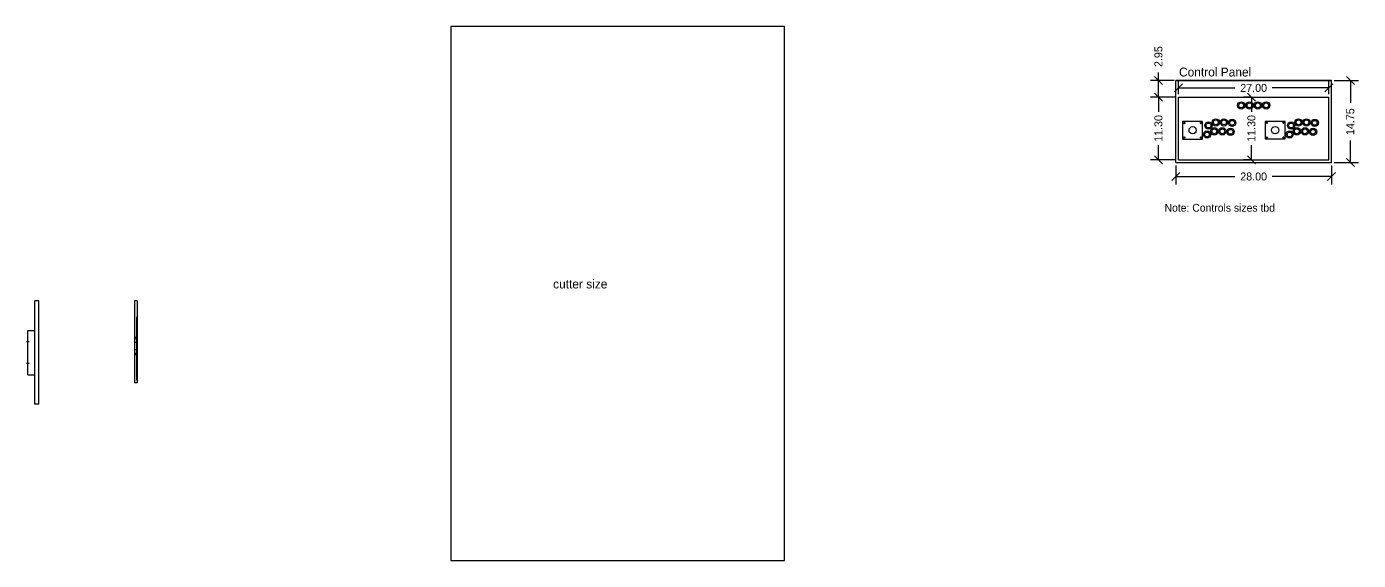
# Model space of a CAD drawing. Header units: inches. Extents: x -453 to 82, y -81 to 189.
# Drawn here: x -452.9 to -213.3, y -66.5 to 29.5 of the extents above; entities that cross this region are included whole.
import ezdxf

# ---------------------------------------------------------------- set-up
doc = ezdxf.new("R2010")
doc.units = ezdxf.units.IN
doc.header["$MEASUREMENT"] = 0
for name, color, linetype in [('Arcade', 3, 'Continuous'), ('Dim', 6, 'Continuous'), ('Hardware', 1, 'Continuous'), ('TV', 4, 'Continuous')]:
    doc.layers.add(name, color=color, linetype=linetype)
doc.dimstyles.get("Standard").update_dxf_attribs({"dimscale": 8, "dimtxt": 0.18, "dimasz": 0.18, "dimexe": 0.18, "dimexo": 0.0625, "dimgap": 0.09, "dimtad": 0, "dimzin": 0, "dimdsep": 46, "dimtxsty": 'Standard', "dimblk": 'OBLIQUE', "dimcen": 0.09, "dimadec": 0, "dimazin": 0, "dimtfac": 1, "dimtofl": 0, "dimtmove": 0, "dimatfit": 3, "dimldrblk": 'OBLIQUE', "dimfxl": 1, "dimfrac": 2, "dimtolj": 1, "dimtzin": 0, "dimarcsym": 0})

# ---------------------------------------------------------------- blocks, each defined once
blk = doc.blocks.new('_Oblique')
at = {"color": 0, "linetype": 'ByBlock', "lineweight": -2}
blk.add_line((-0.5, -0.5), (0.5, 0.5), dxfattribs=at)
blk = doc.blocks.new('*D23')
at = {"layer": 'Defpoints', "color": 0, "transparency": 16777216}
for p in [(-249.25, 16.83), (-245.62, 16.83), (-245.62, 5.53)]:
    blk.add_point(p, dxfattribs=at)
at = {"layer": 'Dim', "color": 0, "lineweight": -2, "transparency": 16777216}
for p, q in [((-246.12, 16.83), (-250.69, 16.83)), ((-249.25, 16.83), (-249.25, 14.18)), ((-249.25, 5.53), (-249.25, 8.18)), ((-246.12, 5.53), (-250.69, 5.53))]:
    blk.add_line(p, q, dxfattribs=at)
at = {"layer": 'Dim', "color": 0, "lineweight": -2, "transparency": 16777216, "xscale": 1.44, "yscale": 1.44, "zscale": 1.44}
for p, rotation in [((-249.25, 16.83), 90), ((-249.25, 5.53), 270)]:
    blk.add_blockref('_Oblique', p, dxfattribs=dict(at, rotation=rotation))
at = {"layer": 'Dim', "color": 0, "transparency": 16777216, "insert": (-249.25, 11.18), "char_height": 1.44, "attachment_point": 5, "rotation": 90}
blk.add_mtext('\\A1;11.30', dxfattribs=at)
blk = doc.blocks.new('*D24')
at = {"layer": 'Defpoints', "color": 0, "transparency": 16777216}
for p in [(-249.25, 19.78), (-245.93, 19.78), (-245.62, 16.83)]:
    blk.add_point(p, dxfattribs=at)
at = {"layer": 'Dim', "color": 0, "lineweight": -2, "transparency": 16777216}
for p, q in [((-246.43, 19.78), (-250.69, 19.78)), ((-249.25, 19.78), (-249.25, 21.22)), ((-249.25, 16.83), (-249.25, 19.78)), ((-246.12, 16.83), (-250.69, 16.83))]:
    blk.add_line(p, q, dxfattribs=at)
at = {"layer": 'Dim', "color": 0, "lineweight": -2, "transparency": 16777216, "xscale": 1.44, "yscale": 1.44, "zscale": 1.44}
for p, rotation in [((-249.25, 19.78), 90), ((-249.25, 16.83), 270)]:
    blk.add_blockref('_Oblique', p, dxfattribs=dict(at, rotation=rotation))
at = {"layer": 'Dim', "color": 0, "transparency": 16777216, "insert": (-249.25, 24.1), "char_height": 1.44, "attachment_point": 5, "rotation": 90}
blk.add_mtext('\\A1;2.95', dxfattribs=at)
blk = doc.blocks.new('*D25')
at = {"layer": 'Defpoints', "color": 0, "transparency": 16777216}
for p in [(-218.12, 19.78), (-214.72, 19.78), (-218.12, 5.03)]:
    blk.add_point(p, dxfattribs=at)
at = {"layer": 'Dim', "color": 0, "lineweight": -2, "transparency": 16777216}
for p, q in [((-217.62, 19.78), (-213.28, 19.78)), ((-214.72, 19.78), (-214.72, 15.76)), ((-214.72, 5.03), (-214.72, 9.04)), ((-217.62, 5.03), (-213.28, 5.03))]:
    blk.add_line(p, q, dxfattribs=at)
at = {"layer": 'Dim', "color": 0, "lineweight": -2, "transparency": 16777216, "xscale": 1.44, "yscale": 1.44, "zscale": 1.44}
for p, rotation in [((-214.72, 19.78), 90), ((-214.72, 5.03), 270)]:
    blk.add_blockref('_Oblique', p, dxfattribs=dict(at, rotation=rotation))
at = {"layer": 'Dim', "color": 0, "transparency": 16777216, "insert": (-214.72, 12.4), "char_height": 1.44, "attachment_point": 5, "rotation": 90}
blk.add_mtext('\\A1;14.75', dxfattribs=at)
blk = doc.blocks.new('BenQSect27')
at = {"layer": 'Hardware'}
for p, q in [((-0.22, 1.97), (0.22, 1.97)), ((-0.22, -1.97), (0.22, -1.97))]:
    blk.add_line(p, q, dxfattribs=at)
at = {"layer": 'TV'}
for p, q in [((-2, 9.29), (-2, -9.29)), ((-2, 9.29), (-1.25, 9.29)), ((-1.25, 9.29), (-1.25, -9.29)), ((0, 4), (-1.25, 4)), ((0, 4), (0, -4)), ((0, -4), (-1.25, -4)), ((-2, -9.29), (-1.25, -9.29))]:
    blk.add_line(p, q, dxfattribs=at)
blk = doc.blocks.new('*D28')
at = {"layer": 'Defpoints', "color": 0, "transparency": 16777216}
for p in [(-246.12, 5.03, 0), (-218.12, 5.03), (-218.12, 2.53)]:
    blk.add_point(p, dxfattribs=at)
at = {"layer": 'Dim', "color": 0, "lineweight": -2, "transparency": 16777216}
for p, q in [((-246.12, 4.53), (-246.12, 1.09)), ((-246.12, 2.53), (-235.48, 2.53)), ((-218.12, 2.53), (-228.76, 2.53)), ((-218.12, 4.53), (-218.12, 1.09))]:
    blk.add_line(p, q, dxfattribs=at)
at = {"layer": 'Dim', "color": 0, "lineweight": -2, "transparency": 16777216, "xscale": 1.44, "yscale": 1.44, "zscale": 1.44, "rotation": 180}
blk.add_blockref('_Oblique', (-246.12, 2.53), dxfattribs=at)
at = {"layer": 'Dim', "color": 0, "lineweight": -2, "transparency": 16777216, "xscale": 1.44, "yscale": 1.44, "zscale": 1.44}
blk.add_blockref('_Oblique', (-218.12, 2.53), dxfattribs=at)
at = {"layer": 'Dim', "color": 0, "transparency": 16777216, "insert": (-232.12, 2.53), "char_height": 1.44, "attachment_point": 5}
blk.add_mtext('\\A1;28.00', dxfattribs=at)
blk = doc.blocks.new('Buttons')
for radius in [0.656, 0.438]:
    blk.add_circle((0, 0), radius)
blk = doc.blocks.new('*D134')
at = {"layer": 'Defpoints', "color": 0, "transparency": 16777216}
for p in [(-232.12, 16.83), (-232.52, 5.53), (-232.12, 5.53)]:
    blk.add_point(p, dxfattribs=at)
at = {"layer": 'Dim', "color": 0, "lineweight": -2, "transparency": 16777216}
for p, q in [((-232.62, 16.83), (-233.96, 16.83)), ((-232.52, 16.83), (-232.52, 14.18)), ((-232.52, 5.53), (-232.52, 8.18)), ((-232.62, 5.53), (-233.96, 5.53))]:
    blk.add_line(p, q, dxfattribs=at)
at = {"layer": 'Dim', "color": 0, "lineweight": -2, "transparency": 16777216, "xscale": 1.44, "yscale": 1.44, "zscale": 1.44}
for p, rotation in [((-232.52, 16.83), 90), ((-232.52, 5.53), 270)]:
    blk.add_blockref('_Oblique', p, dxfattribs=dict(at, rotation=rotation))
at = {"layer": 'Dim', "color": 0, "transparency": 16777216, "insert": (-232.52, 11.18), "char_height": 1.44, "attachment_point": 5, "rotation": 90}
blk.add_mtext('\\A1;11.30', dxfattribs=at)
blk = doc.blocks.new('*D135')
at = {"layer": 'Defpoints', "color": 0, "transparency": 16777216}
for p in [(-245.62, 16.83), (-218.62, 18.46), (-218.62, 16.83)]:
    blk.add_point(p, dxfattribs=at)
at = {"layer": 'Dim', "color": 0, "lineweight": -2, "transparency": 16777216}
for p, q in [((-245.62, 17.33), (-245.62, 19.9)), ((-218.62, 17.33), (-218.62, 19.9)), ((-245.62, 18.46), (-235.48, 18.46)), ((-218.62, 18.46), (-228.76, 18.46))]:
    blk.add_line(p, q, dxfattribs=at)
at = {"layer": 'Dim', "color": 0, "lineweight": -2, "transparency": 16777216, "xscale": 1.44, "yscale": 1.44, "zscale": 1.44, "rotation": 180}
blk.add_blockref('_Oblique', (-245.62, 18.46), dxfattribs=at)
at = {"layer": 'Dim', "color": 0, "lineweight": -2, "transparency": 16777216, "xscale": 1.44, "yscale": 1.44, "zscale": 1.44}
blk.add_blockref('_Oblique', (-218.62, 18.46), dxfattribs=at)
at = {"layer": 'Dim', "color": 0, "transparency": 16777216, "insert": (-232.12, 18.46), "char_height": 1.44, "attachment_point": 5}
blk.add_mtext('\\A1;27.00', dxfattribs=at)

msp = doc.modelspace()

# ---------------------------------------------------------------- linework, layer by layer
for p, q in [((-433.006, -19.815), (-433.506, -19.815)), ((-433.506, -19.815), (-433.506, -34.565)), ((-433.006, -19.815), (-433.006, -34.565)), ((-433.006, -22.766), (-433.131, -22.766)), ((-433.131, -22.766), (-433.131, -34.065)), ((-433.006, -26.415), (-433.506, -26.415)), ((-433.006, -27.34), (-433.506, -27.34)), ((-433.006, -28.64), (-433.506, -28.64)), ((-433.006, -29.565), (-433.506, -29.565)), ((-433.006, -34.565), (-433.506, -34.565)), ((-433.006, -34.065), (-433.131, -34.065))]:
    msp.add_line(p, q)
at = {"layer": 'Arcade'}
for p, q in [((-246.116, 5.027, 0), (-246.116, 19.777, 0)), ((-246.116, 19.777), (-218.116, 19.777)), ((-218.116, 19.777, 0), (-246.116, 19.777, 0)), ((-218.116, 5.027, 0), (-218.116, 19.777, 0)), ((-245.616, 5.527, 0), (-245.616, 16.826, 0)), ((-245.616, 16.826), (-218.616, 16.826)), ((-218.616, 5.527, 0), (-218.616, 16.826, 0)), ((-246.116, 5.027), (-218.116, 5.027)), ((-245.616, 5.527), (-218.616, 5.527))]:
    msp.add_line(p, q, dxfattribs=at)
at = {"layer": 'Dim'}
msp.add_lwpolyline([(-376.563, -66.509), (-316.563, -66.509), (-316.563, 29.491), (-376.563, 29.491)], close=True, dxfattribs=at)
at = {"layer": 'Hardware'}
for p, q in [((-433.006, -26.69), (-433.506, -26.69)), ((-433.006, -29.29), (-433.506, -29.29))]:
    msp.add_line(p, q, dxfattribs=at)
for points in [[(-244.897, 9.277), (-241.297, 9.277), (-241.297, 12.427), (-244.897, 12.427)], [(-230.041, 9.291), (-226.441, 9.291), (-226.441, 12.441), (-230.041, 12.441)]]:
    msp.add_lwpolyline(points, close=True, dxfattribs=at)
for centre, radius in [((-244.597, 12.152), 0.115), ((-241.597, 12.152), 0.115), ((-229.741, 12.166), 0.115), ((-226.741, 12.166), 0.115), ((-244.597, 9.552), 0.115), ((-243.097, 10.852), 0.65), ((-241.597, 9.552), 0.115), ((-229.741, 9.566), 0.115), ((-228.241, 10.866), 0.65), ((-226.741, 9.566), 0.115)]:
    msp.add_circle(centre, radius, dxfattribs=at)

# ---------------------------------------------------------------- block references
for p in [(-234.366, 15.326), (-232.866, 15.326), (-231.366, 15.326), (-229.866, 15.326), (-240.24, 11.701), (-238.916, 12.274), (-237.458, 12.274), (-235.991, 12.178), (-225.383, 11.701), (-224.06, 12.274), (-222.601, 12.274), (-221.134, 12.178), (-240.507, 10.091), (-239.2, 10.661), (-237.75, 10.661), (-236.29, 10.568), (-225.65, 10.091), (-224.344, 10.661), (-222.893, 10.661), (-221.433, 10.568)]:
    msp.add_blockref('Buttons', p, dxfattribs=at)
at = {"layer": 'TV', "rotation": 180.0000000000002}
msp.add_blockref('BenQSect27', (-452.692, -29.147), dxfattribs=at)

# ---------------------------------------------------------------- texts
at = {"layer": 'Dim'}
for s, p in [('Control Panel', (-245.546, 20.527, 0)), ('cutter size', (-358.178, -17.598, 0))]:
    msp.add_text(s, height=1.6038, dxfattribs=at).set_placement(p)
at = {"layer": 'Dim', "insert": (-248.157, -2.389), "char_height": 1.4, "attachment_point": 1}
msp.add_mtext_dynamic_manual_height_columns('Note: Controls sizes tbd', width=37.95729, gutter_width=12.546, heights=[0], dxfattribs=at)

# ---------------------------------------------------------------- dimensions: what is measured, and where the dimension line sits
at = {"layer": 'Dim'}
for base, p1, p2, picture, middle in [((-249.248, 19.777), (-245.616, 16.826), (-245.93, 19.777), '*D24', (-249.248, 24.097)), ((-214.717, 19.777), (-218.116, 5.027), (-218.116, 19.777), '*D25', (-214.717, 12.402)), ((-249.248, 16.826), (-245.616, 5.527), (-245.616, 16.826), '*D23', (-249.248, 11.176)), ((-232.516, 5.527), (-232.116, 16.826), (-232.116, 5.527), '*D134', (-232.516, 11.176))]:
    dim = msp.add_linear_dim(base=base, p1=p1, p2=p2, angle=90, dimstyle='Standard', dxfattribs=at)
    dim.commit()
    dim.dimension.update_dxf_attribs({"geometry": picture, "text_midpoint": middle})
for base, p1, p2, picture, middle in [((-218.616, 18.457), (-245.616, 16.826), (-218.616, 16.826), '*D135', (-232.116, 18.457)), ((-218.116, 2.528), (-246.116, 5.027, 0), (-218.116, 5.027), '*D28', (-232.116, 2.528))]:
    dim = msp.add_linear_dim(base=base, p1=p1, p2=p2, dimstyle='Standard', dxfattribs=at)
    dim.commit()
    dim.dimension.update_dxf_attribs({"geometry": picture, "text_midpoint": middle})

doc.saveas('drawing.dxf')
